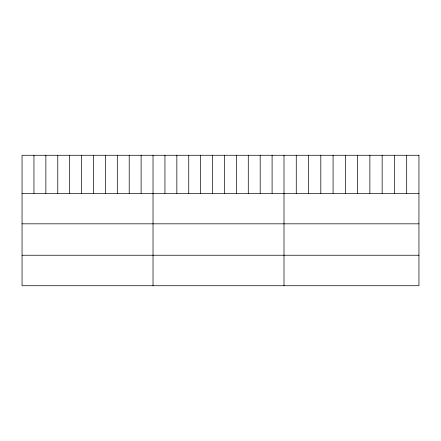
<?xml version="1.0" encoding="UTF-8"?>
<svg xmlns="http://www.w3.org/2000/svg" width="441" height="441" viewBox="0 0 441 441"><rect width="100%" height="100%" fill="white"/><g stroke="black" fill="none" stroke-linecap="round" stroke-linejoin="round"><path stroke-width="0.66" d="M22.05 193.334L418.95 193.334M22.05 223.824L418.95 223.824M22.05 255.24L418.95 255.24M406.685 155.271L406.685 193.334M394.414 155.271L394.414 193.334M382.149 155.271L382.149 193.334M369.878 155.271L369.878 193.334M357.612 155.271L357.612 193.334M345.342 155.271L345.342 193.334M333.076 155.271L333.076 193.334M320.805 155.271L320.805 193.334M308.54 155.271L308.54 193.334M296.269 155.271L296.269 193.334M284.004 155.271L284.004 285.729M272.097 155.271L272.097 193.334M260.19 155.271L260.19 193.334M248.283 155.271L248.283 193.334M236.376 155.271L236.376 193.334M224.469 155.271L224.469 193.334M212.562 155.271L212.562 193.334M200.655 155.271L200.655 193.334M188.748 155.271L188.748 193.334M176.841 155.271L176.841 193.334M164.934 155.271L164.934 193.334M153.027 155.271L153.027 285.729M141.12 155.271L141.12 193.334M129.213 155.271L129.213 193.334M117.306 155.271L117.306 193.334M105.399 155.271L105.399 193.334M93.492 155.271L93.492 193.334M81.585 155.271L81.585 193.334M69.678 155.271L69.678 193.334M57.771 155.271L57.771 193.334M45.864 155.271L45.864 193.334M33.957 155.271L33.957 193.334M418.95 155.271L22.05 155.271L22.05 285.729L418.95 285.729L418.95 155.271"/></g></svg>
